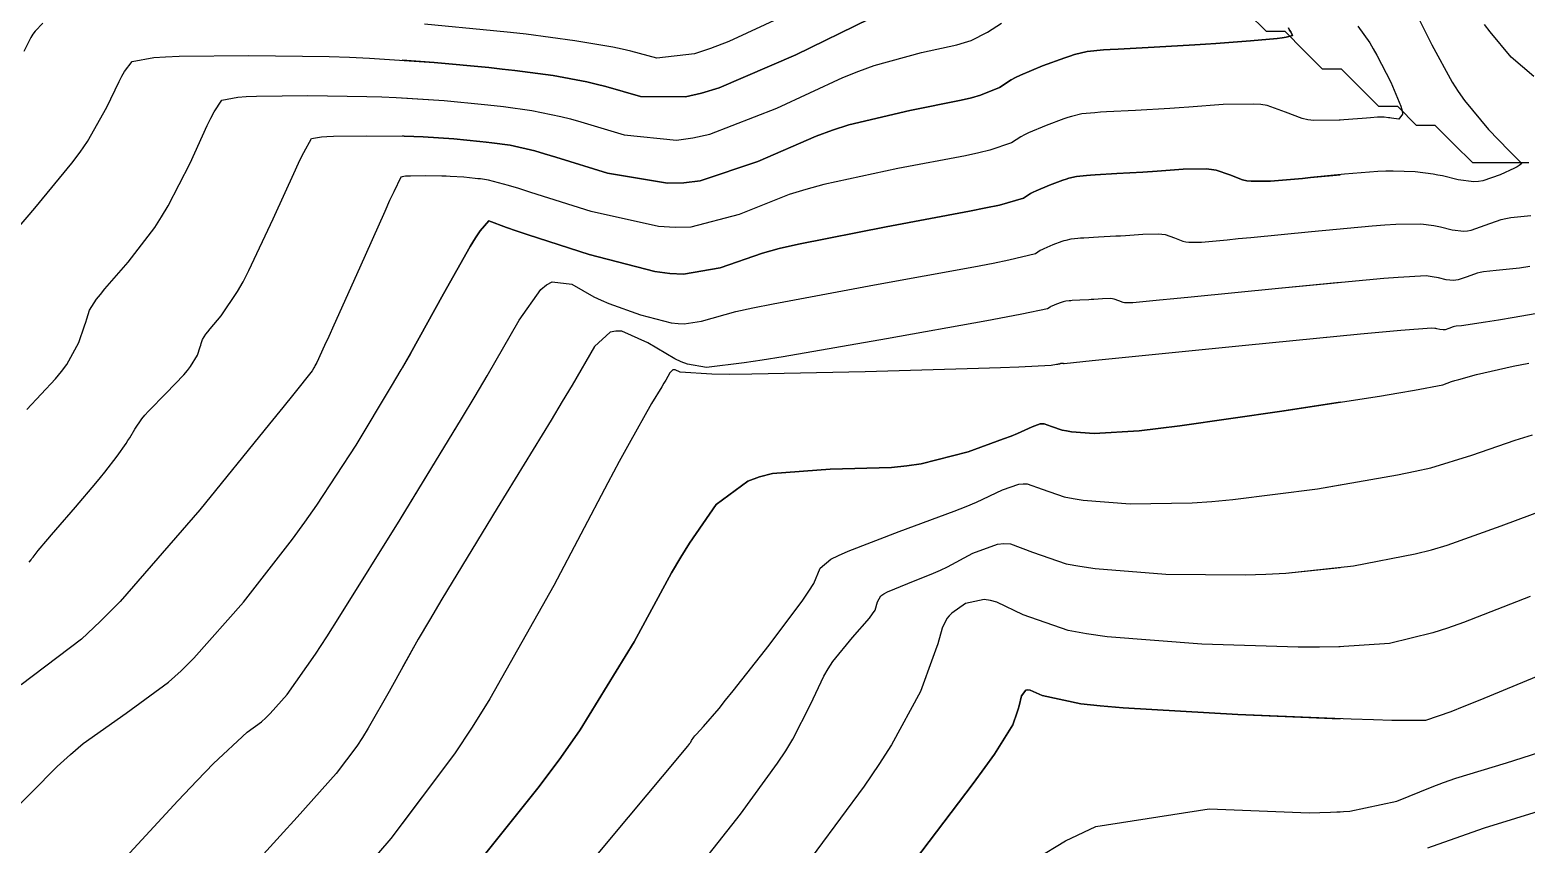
# Model space of a CAD drawing. Header units: metres. Extents: x 837475 to 838479, y 1189012 to 1191015.
# Drawn here: x 837805.1 to 837884.8, y 1190774.6 to 1190818 of the extents above; entities that cross this region are included whole.
import ezdxf

# ---------------------------------------------------------------- set-up
doc = ezdxf.new("R2010")
doc.units = ezdxf.units.M
doc.header["$LTSCALE"] = 0.3
for name, color, linetype in [('COTAS 10', 1, 'Continuous'), ('COTAS INT', 252, 'Continuous'), ('DRENAJE', 5, 'Continuous')]:
    doc.layers.add(name, color=color, linetype=linetype)

msp = doc.modelspace()

# ---------------------------------------------------------------- linework, layer by layer
at = {"layer": 'COTAS 10'}
for points, elevation in [([(837804.904, 1190797.738), (837806.441, 1190799.364), (837806.764, 1190799.763), (837807.044, 1190800.139), (837807.685, 1190801.313), (837807.988, 1190802.201), (837808.054, 1190802.397), (837808.112, 1190802.572), (837808.258, 1190803.024), (837808.629, 1190803.609), (837808.83, 1190803.867), (837809.073, 1190804.166), (837810.305, 1190805.596), (837811.73, 1190807.44), (837812.095, 1190808.001), (837812.447, 1190808.584), (837813.612, 1190810.872), (837814.53, 1190812.865), (837814.726, 1190813.262), (837814.898, 1190813.593), (837815.306, 1190814.227), (837816.157, 1190814.384), (837816.607, 1190814.414), (837817.149, 1190814.437), (837819.884, 1190814.471), (837823.031, 1190814.425), (837823.834, 1190814.399), (837824.608, 1190814.366), (837827.154, 1190814.197), (837829.302, 1190813.99), (837829.824, 1190813.933), (837830.315, 1190813.877), (837831.826, 1190813.677), (837833.375, 1190813.357), (837833.89, 1190813.226), (837834.442, 1190813.075), (837836.747, 1190812.376), (837839.546, 1190812.094), (837840.41, 1190812.207), (837841.313, 1190812.403), (837844.893, 1190813.798), (837848.408, 1190815.431), (837849.268, 1190815.776), (837850.081, 1190816.075), (837852.608, 1190816.77), (837854.491, 1190817.174), (837854.897, 1190817.289), (837855.253, 1190817.407), (837856.121, 1190817.845), (837856.871, 1190818.33)], 1650), ([(837824.923, 1190814.345), (837827.154, 1190814.197), (837829.302, 1190813.99), (837829.824, 1190813.933), (837830.315, 1190813.877), (837831.826, 1190813.677), (837833.375, 1190813.357), (837833.89, 1190813.226), (837834.442, 1190813.075), (837836.747, 1190812.376), (837839.546, 1190812.094), (837840.41, 1190812.207), (837841.313, 1190812.403), (837844.893, 1190813.798), (837848.408, 1190815.431), (837849.268, 1190815.776), (837850.081, 1190816.075), (837852.608, 1190816.77), (837854.491, 1190817.174), (837854.897, 1190817.289), (837855.253, 1190817.407), (837856.121, 1190817.845), (837856.871, 1190818.33)], 1650), ([(837885.024, 1190805.353), (837884.49, 1190805.275), (837883.24, 1190805.139), (837882.563, 1190805.075), (837882.391, 1190805.043), (837882.226, 1190805.004), (837881.684, 1190804.812), (837881.209, 1190804.647), (837881.086, 1190804.624), (837880.967, 1190804.613), (837880.566, 1190804.656), (837880.172, 1190804.753), (837880.058, 1190804.776), (837879.941, 1190804.796), (837879.5, 1190804.854), (837878.016, 1190804.779), (837877.243, 1190804.716), (837876.312, 1190804.634), (837871.64, 1190804.186), (837866.981, 1190803.723), (837866.059, 1190803.632), (837865.296, 1190803.558), (837863.868, 1190803.421), (837863.518, 1190803.42), (837863.434, 1190803.43), (837863.356, 1190803.444), (837863.123, 1190803.535), (837862.872, 1190803.625), (837862.783, 1190803.638), (837862.685, 1190803.647), (837862.261, 1190803.639), (837861.782, 1190803.603), (837861.65, 1190803.594), (837861.519, 1190803.586), (837861.044, 1190803.559), (837860.643, 1190803.538), (837860.557, 1190803.532), (837860.482, 1190803.527), (837860.301, 1190803.51), (837860.157, 1190803.476), (837860.106, 1190803.46), (837860.049, 1190803.441), (837859.802, 1190803.35), (837859.559, 1190803.246), (837859.504, 1190803.219), (837859.455, 1190803.194), (837859.324, 1190803.109), (837857.95, 1190802.816), (837857.117, 1190802.658), (837856.088, 1190802.468), (837850.736, 1190801.505), (837845.23, 1190800.552), (837844.104, 1190800.368), (837843.15, 1190800.219), (837841.141, 1190799.969), (837840.124, 1190800.157), (837839.795, 1190800.284), (837839.446, 1190800.443), (837838.012, 1190801.29), (837836.623, 1190801.905), (837836.301, 1190801.918), (837836.007, 1190801.863), (837835.173, 1190801.097), (837833.978, 1190799.04), (837833.457, 1190798.172), (837832.854, 1190797.173), (837829.986, 1190792.486), (837827.03, 1190787.621), (837826.37, 1190786.51), (837825.779, 1190785.501), (837824.923, 1190783.97)], 1660), ([(837874.923, 1190804.501), (837871.64, 1190804.186), (837866.981, 1190803.723), (837866.059, 1190803.632), (837865.296, 1190803.558), (837863.868, 1190803.421), (837863.518, 1190803.42), (837863.434, 1190803.43), (837863.356, 1190803.444), (837863.123, 1190803.535), (837862.872, 1190803.625), (837862.783, 1190803.638), (837862.685, 1190803.647), (837862.261, 1190803.639), (837861.782, 1190803.603), (837861.65, 1190803.594), (837861.519, 1190803.586), (837861.044, 1190803.559), (837860.643, 1190803.538), (837860.557, 1190803.532), (837860.482, 1190803.527), (837860.301, 1190803.51), (837860.157, 1190803.476), (837860.106, 1190803.46), (837860.049, 1190803.441), (837859.802, 1190803.35), (837859.559, 1190803.246), (837859.504, 1190803.219), (837859.455, 1190803.194), (837859.324, 1190803.109), (837857.95, 1190802.816), (837857.117, 1190802.658), (837856.088, 1190802.468), (837850.736, 1190801.505), (837845.23, 1190800.552), (837844.104, 1190800.368), (837843.15, 1190800.219), (837841.141, 1190799.969), (837840.124, 1190800.157), (837839.795, 1190800.284), (837839.446, 1190800.443), (837838.012, 1190801.29), (837836.623, 1190801.905), (837836.301, 1190801.918), (837836.007, 1190801.863), (837835.173, 1190801.097), (837833.978, 1190799.04), (837833.457, 1190798.172), (837832.854, 1190797.173), (837829.986, 1190792.486), (837827.03, 1190787.621), (837826.37, 1190786.51), (837825.779, 1190785.501), (837824.22, 1190782.711), (837823.113, 1190780.749), (837822.807, 1190780.262), (837822.501, 1190779.801), (837821.401, 1190778.339), (837819.331, 1190776.014), (837818.413, 1190775.009), (837817.346, 1190773.846)], 1660), ([(837885.054, 1190787.771), (837881.495, 1190786.378), (837880.651, 1190786.087), (837879.868, 1190785.837), (837877.55, 1190785.275), (837874.85, 1190785.088), (837873.825, 1190785.075), (837872.681, 1190785.077), (837867.55, 1190785.224), (837862.493, 1190785.62), (837861.395, 1190785.779), (837860.428, 1190785.959), (837858.03, 1190786.791), (837856.618, 1190787.475), (837856.274, 1190787.562), (837855.95, 1190787.605), (837854.947, 1190787.392), (837854.227, 1190786.887), (837854.081, 1190786.746), (837853.958, 1190786.605), (837853.707, 1190786.09), (837853.468, 1190785.257), (837853.352, 1190784.915), (837853.216, 1190784.525), (837852.546, 1190782.714), (837851.012, 1190779.861), (837850.332, 1190778.814), (837849.54, 1190777.655), (837845.756, 1190772.541)], 1670), ([(837874.923, 1190785.093), (837874.85, 1190785.088), (837873.825, 1190785.075), (837872.681, 1190785.077), (837867.55, 1190785.224), (837862.493, 1190785.62), (837861.395, 1190785.779), (837860.428, 1190785.959), (837858.03, 1190786.791), (837856.618, 1190787.475), (837856.274, 1190787.562), (837855.95, 1190787.605), (837854.947, 1190787.392), (837854.227, 1190786.887), (837854.081, 1190786.746), (837853.958, 1190786.605), (837853.707, 1190786.09), (837853.468, 1190785.257), (837853.352, 1190784.915), (837853.216, 1190784.525), (837852.546, 1190782.714), (837851.012, 1190779.861), (837850.332, 1190778.814), (837849.54, 1190777.655), (837845.756, 1190772.541)], 1670)]:
    msp.add_lwpolyline(points, dxfattribs=dict(at, elevation=elevation))
at = {"layer": 'COTAS INT'}
for points, elevation in [([(837878.887, 1190819.019), (837879.81, 1190817.177), (837880.894, 1190815.181), (837881.216, 1190814.68), (837881.548, 1190814.203), (837882.825, 1190812.665), (837883.912, 1190811.54), (837884.124, 1190811.323), (837884.297, 1190811.147), (837884.603, 1190810.849), (837884.46, 1190810.737), (837884.351, 1190810.678), (837884.212, 1190810.605), (837883.458, 1190810.242), (837882.535, 1190809.931), (837882.29, 1190809.892), (837882.048, 1190809.873), (837881.212, 1190809.976), (837880.369, 1190810.185), (837880.124, 1190810.234), (837879.874, 1190810.278), (837878.928, 1190810.402), (837877.753, 1190810.441), (837877.359, 1190810.431), (837876.936, 1190810.413), (837875.156, 1190810.274), (837873.349, 1190810.098), (837872.907, 1190810.056), (837872.491, 1190810.018), (837871.201, 1190809.907), (837870.186, 1190809.902), (837869.944, 1190809.932), (837869.719, 1190809.974), (837869.044, 1190810.237), (837868.317, 1190810.496), (837868.058, 1190810.535), (837867.775, 1190810.561), (837866.547, 1190810.538), (837865.161, 1190810.433), (837864.397, 1190810.383), (837863.024, 1190810.307), (837861.862, 1190810.244), (837861.612, 1190810.228), (837861.395, 1190810.213), (837860.871, 1190810.163), (837860.456, 1190810.064), (837860.307, 1190810.018), (837860.143, 1190809.964), (837859.428, 1190809.699), (837858.722, 1190809.399), (837858.564, 1190809.323), (837858.421, 1190809.248), (837858.043, 1190809.004), (837856.754, 1190808.631), (837856.039, 1190808.477), (837855.167, 1190808.3), (837850.723, 1190807.475), (837846.045, 1190806.55), (837845.025, 1190806.309), (837844.126, 1190806.076), (837841.876, 1190805.289), (837839.91, 1190804.946), (837839.19, 1190804.991), (837838.394, 1190805.098), (837834.886, 1190805.991), (837831.63, 1190807.053), (837830.994, 1190807.266), (837830.473, 1190807.443), (837829.547, 1190807.792), (837829.069, 1190807.266), (837828.83, 1190806.893), (837828.545, 1190806.421), (837827.129, 1190803.895), (837825.369, 1190800.73), (837824.923, 1190799.954)], 1656), ([(837846.905, 1190819.47), (837842.325, 1190817.349), (837841.35, 1190816.977), (837840.501, 1190816.698), (837838.493, 1190816.469), (837837.106, 1190816.842), (837836.648, 1190816.942), (837836.158, 1190817.041), (837834.124, 1190817.389), (837831.529, 1190817.732), (837830.687, 1190817.828), (837829.79, 1190817.925), (837826.103, 1190818.28)], 1646), ([(837846.905, 1190819.47), (837842.325, 1190817.349), (837841.35, 1190816.977), (837840.501, 1190816.698), (837838.493, 1190816.469), (837837.106, 1190816.842), (837836.648, 1190816.942), (837836.158, 1190817.041), (837834.124, 1190817.389), (837831.529, 1190817.732), (837830.687, 1190817.828), (837829.79, 1190817.925), (837826.103, 1190818.28)], 1646), ([(837803.47, 1190806.303), (837805.333, 1190808.466), (837807.311, 1190810.857), (837807.751, 1190811.454), (837808.145, 1190812.023), (837809.178, 1190813.845), (837809.83, 1190815.216), (837809.983, 1190815.5), (837810.124, 1190815.743), (837810.534, 1190816.279), (837811.689, 1190816.493), (837812.301, 1190816.533), (837813.038, 1190816.565), (837816.753, 1190816.611), (837821.028, 1190816.549), (837822.119, 1190816.513), (837823.17, 1190816.469), (837826.628, 1190816.239), (837829.546, 1190815.958), (837830.255, 1190815.881), (837830.922, 1190815.805), (837832.975, 1190815.533), (837834.766, 1190815.199), (837835.269, 1190815.084), (837835.774, 1190814.959), (837837.62, 1190814.423), (837840.024, 1190814.396), (837840.88, 1190814.592), (837841.819, 1190814.876), (837845.899, 1190816.634), (837849.835, 1190818.549)], 1648), ([(837805.762, 1190818.332), (837805.35, 1190817.894), (837805.239, 1190817.738), (837805.13, 1190817.566), (837804.744, 1190816.819)], 1646), ([(837805.029, 1190789.594), (837805.136, 1190789.728), (837805.185, 1190789.79), (837805.243, 1190789.862), (837805.519, 1190790.214), (837806.024, 1190790.827), (837806.226, 1190791.065), (837806.454, 1190791.332), (837807.5, 1190792.541), (837808.584, 1190793.809), (837808.837, 1190794.113), (837809.069, 1190794.397), (837809.733, 1190795.255), (837810.198, 1190795.918), (837810.303, 1190796.079), (837810.399, 1190796.231), (837810.66, 1190796.698), (837811.038, 1190797.237), (837811.207, 1190797.433), (837811.404, 1190797.651), (837812.346, 1190798.607), (837813.283, 1190799.582), (837813.477, 1190799.812), (837813.642, 1190800.023), (837814.001, 1190800.64), (837814.148, 1190801.072), (837814.18, 1190801.168), (837814.209, 1190801.253), (837814.279, 1190801.473), (837814.46, 1190801.758), (837814.558, 1190801.884), (837814.677, 1190802.03), (837815.277, 1190802.726), (837816.149, 1190804.024), (837816.438, 1190804.549), (837816.749, 1190805.145), (837818.046, 1190807.899), (837819.231, 1190810.515), (837819.47, 1190811.025), (837819.671, 1190811.442), (837820.078, 1190812.174), (837820.624, 1190812.275), (837820.912, 1190812.294), (837821.261, 1190812.309), (837823.015, 1190812.331), (837825.034, 1190812.302), (837825.55, 1190812.285), (837826.046, 1190812.264), (837827.679, 1190812.155), (837829.057, 1190812.022), (837829.392, 1190811.986), (837829.707, 1190811.95), (837830.677, 1190811.822), (837831.983, 1190811.516), (837832.511, 1190811.368), (837833.11, 1190811.192), (837835.873, 1190810.329), (837839.068, 1190809.792), (837839.94, 1190809.822), (837840.806, 1190809.929), (837843.887, 1190810.962), (837846.98, 1190812.312), (837847.854, 1190812.62), (837848.735, 1190812.9), (837851.98, 1190813.672), (837854.716, 1190814.216), (837855.278, 1190814.352), (837855.753, 1190814.482), (837856.762, 1190814.898), (837857.388, 1190815.303), (837857.623, 1190815.426), (837857.885, 1190815.553), (837859.053, 1190816.049), (837860.237, 1190816.487), (837860.508, 1190816.577), (837860.754, 1190816.653), (837861.441, 1190816.816), (837862.307, 1190816.899), (837862.668, 1190816.924), (837863.08, 1190816.95), (837865.004, 1190817.055), (837867.171, 1190817.172), (837867.736, 1190817.207), (837868.286, 1190817.243), (837870.147, 1190817.381), (837871.563, 1190817.511), (837871.832, 1190817.543), (837872.048, 1190817.572), (837872.383, 1190817.661), (837872.286, 1190817.86), (837872.229, 1190817.959), (837872.159, 1190818.077)], 1652), ([(837849.835, 1190818.549), (837845.899, 1190816.634), (837841.819, 1190814.876), (837840.88, 1190814.592), (837840.024, 1190814.396), (837837.62, 1190814.423), (837835.774, 1190814.959), (837835.269, 1190815.084), (837834.766, 1190815.199), (837832.975, 1190815.533), (837830.922, 1190815.805), (837830.255, 1190815.881), (837829.546, 1190815.958), (837826.628, 1190816.239), (837824.923, 1190816.352)], 1648), ([(837875.858, 1190818.168), (837876.499, 1190817.274), (837876.687, 1190816.964), (837876.881, 1190816.627), (837877.62, 1190815.186), (837878.155, 1190813.898), (837878.219, 1190813.658), (837878.247, 1190813.469), (837878.046, 1190813.205), (837877.661, 1190813.261), (837877.573, 1190813.274), (837877.493, 1190813.284), (837877.272, 1190813.31), (837877.115, 1190813.322), (837877.075, 1190813.323), (837877.037, 1190813.323), (837876.915, 1190813.317), (837876.533, 1190813.285), (837876.331, 1190813.268), (837876.089, 1190813.249), (837874.867, 1190813.15), (837873.521, 1190813.144), (837873.199, 1190813.183), (837872.9, 1190813.239), (837872.004, 1190813.588), (837871.039, 1190813.931), (837870.696, 1190813.984), (837870.32, 1190814.018), (837868.69, 1190813.987), (837866.85, 1190813.849), (837866.343, 1190813.814), (837865.837, 1190813.782), (837864.014, 1190813.681), (837862.471, 1190813.597), (837862.14, 1190813.576), (837861.851, 1190813.556), (837861.156, 1190813.49), (837860.605, 1190813.359), (837860.407, 1190813.297), (837860.19, 1190813.225), (837859.241, 1190812.874), (837858.303, 1190812.476), (837858.093, 1190812.374), (837857.905, 1190812.276), (837857.402, 1190811.951), (837856.254, 1190811.557), (837855.658, 1190811.414), (837854.942, 1190811.258), (837851.351, 1190810.573), (837847.39, 1190809.725), (837846.44, 1190809.465), (837845.553, 1190809.194), (837842.882, 1190808.125), (837840.3, 1190807.456), (837839.47, 1190807.437), (837838.591, 1190807.49), (837835, 1190808.283), (837831.778, 1190809.309), (837831.132, 1190809.509), (837830.592, 1190809.674), (837829.528, 1190809.966), (837829.1, 1190810.023), (837828.961, 1190810.038), (837828.813, 1190810.054), (837828.205, 1190810.113), (837827.484, 1190810.161), (837827.265, 1190810.17), (837827.038, 1190810.178), (837826.146, 1190810.191), (837825.372, 1190810.181), (837825.218, 1190810.174), (837825.091, 1190810.166), (837824.923, 1190810.135)], 1654), ([(837872.159, 1190818.077), (837872.229, 1190817.959), (837872.286, 1190817.86), (837872.383, 1190817.661), (837872.048, 1190817.572), (837871.832, 1190817.543), (837871.563, 1190817.511), (837870.147, 1190817.381), (837868.286, 1190817.243), (837867.736, 1190817.207), (837867.171, 1190817.172), (837865.004, 1190817.055), (837863.08, 1190816.95), (837862.668, 1190816.924), (837862.307, 1190816.899), (837861.441, 1190816.816), (837860.754, 1190816.653), (837860.508, 1190816.577), (837860.237, 1190816.487), (837859.053, 1190816.049), (837857.885, 1190815.553), (837857.623, 1190815.426), (837857.388, 1190815.303), (837856.762, 1190814.898), (837855.753, 1190814.482), (837855.278, 1190814.352), (837854.716, 1190814.216), (837851.98, 1190813.672), (837848.735, 1190812.9), (837847.854, 1190812.62), (837846.98, 1190812.312), (837843.887, 1190810.962), (837840.806, 1190809.929), (837839.94, 1190809.822), (837839.068, 1190809.792), (837835.873, 1190810.329), (837833.11, 1190811.192), (837832.511, 1190811.368), (837831.983, 1190811.516), (837830.677, 1190811.822), (837829.707, 1190811.95), (837829.392, 1190811.986), (837829.057, 1190812.022), (837827.679, 1190812.155), (837826.046, 1190812.264), (837825.55, 1190812.285), (837825.034, 1190812.302), (837824.923, 1190812.304)], 1652), ([(837885.24, 1190815.493), (837884.039, 1190816.512), (837882.911, 1190817.857), (837882.624, 1190818.264)], 1658), ([(837874.923, 1190813.155), (837874.867, 1190813.15), (837873.521, 1190813.144), (837873.199, 1190813.183), (837872.9, 1190813.239), (837872.004, 1190813.588), (837871.039, 1190813.931), (837870.696, 1190813.984), (837870.32, 1190814.018), (837868.69, 1190813.987), (837866.85, 1190813.849), (837866.343, 1190813.814), (837865.837, 1190813.782), (837864.014, 1190813.681), (837862.471, 1190813.597), (837862.14, 1190813.576), (837861.851, 1190813.556), (837861.156, 1190813.49), (837860.605, 1190813.359), (837860.407, 1190813.297), (837860.19, 1190813.225), (837859.241, 1190812.874), (837858.303, 1190812.476), (837858.093, 1190812.374), (837857.905, 1190812.276), (837857.402, 1190811.951), (837856.254, 1190811.557), (837855.658, 1190811.414), (837854.942, 1190811.258), (837851.351, 1190810.573), (837847.39, 1190809.725), (837846.44, 1190809.465), (837845.553, 1190809.194), (837842.882, 1190808.125), (837840.3, 1190807.456), (837839.47, 1190807.437), (837838.591, 1190807.49), (837835, 1190808.283), (837831.778, 1190809.309), (837831.132, 1190809.509), (837830.592, 1190809.674), (837829.528, 1190809.966), (837829.1, 1190810.023), (837828.961, 1190810.038), (837828.813, 1190810.054), (837828.205, 1190810.113), (837827.484, 1190810.161), (837827.265, 1190810.17), (837827.038, 1190810.178), (837826.146, 1190810.191), (837825.372, 1190810.181), (837825.218, 1190810.174), (837825.091, 1190810.166), (837824.85, 1190810.122), (837824.469, 1190809.345), (837824.253, 1190808.875), (837823.989, 1190808.295), (837822.637, 1190805.278), (837821.278, 1190802.233), (837821.009, 1190801.635), (837820.787, 1190801.143), (837820.374, 1190800.249), (837820.268, 1190800.058), (837820.24, 1190800.009), (837820.213, 1190799.961), (837820.118, 1190799.802), (837819.145, 1190798.573), (837818.564, 1190797.852), (837817.848, 1190796.965), (837814.138, 1190792.384), (837809.884, 1190787.511), (837808.825, 1190786.44), (837807.818, 1190785.489), (837804.609, 1190783.06)], 1654), ([(837803.745, 1190775.882), (837806.52, 1190778.714), (837807.233, 1190779.359), (837807.922, 1190779.944), (837810.209, 1190781.555), (837812.464, 1190783.203), (837813.133, 1190783.812), (837813.82, 1190784.486), (837816.464, 1190787.47), (837819.07, 1190790.83), (837819.733, 1190791.741), (837820.371, 1190792.644), (837822.468, 1190795.837), (837824.358, 1190798.983), (837824.867, 1190799.856), (837825.369, 1190800.73), (837827.129, 1190803.895), (837828.545, 1190806.421), (837828.83, 1190806.893), (837829.069, 1190807.266), (837829.547, 1190807.792), (837830.473, 1190807.443), (837830.994, 1190807.266), (837831.63, 1190807.053), (837834.886, 1190805.991), (837838.394, 1190805.098), (837839.19, 1190804.991), (837839.91, 1190804.946), (837841.876, 1190805.289), (837844.126, 1190806.076), (837845.025, 1190806.309), (837846.045, 1190806.55), (837850.723, 1190807.475), (837855.167, 1190808.3), (837856.039, 1190808.477), (837856.754, 1190808.631), (837858.043, 1190809.004), (837858.421, 1190809.248), (837858.564, 1190809.323), (837858.722, 1190809.399), (837859.428, 1190809.699), (837860.143, 1190809.964), (837860.307, 1190810.018), (837860.456, 1190810.064), (837860.871, 1190810.163), (837861.395, 1190810.213), (837861.612, 1190810.228), (837861.862, 1190810.244), (837863.024, 1190810.307), (837864.397, 1190810.383), (837865.161, 1190810.433), (837866.547, 1190810.538), (837867.775, 1190810.561), (837868.058, 1190810.535), (837868.317, 1190810.496), (837869.044, 1190810.237), (837869.719, 1190809.974), (837869.944, 1190809.932), (837870.186, 1190809.902), (837871.201, 1190809.907), (837872.491, 1190810.018), (837872.907, 1190810.056), (837873.349, 1190810.098), (837874.923, 1190810.251)], 1656), ([(837824.923, 1190792.046), (837828.084, 1190797.231), (837828.81, 1190798.441), (837829.458, 1190799.534), (837831.151, 1190802.496), (837832.304, 1190804.124), (837832.611, 1190804.375), (837832.913, 1190804.54), (837833.961, 1190804.418), (837835.14, 1190803.75), (837835.525, 1190803.571), (837835.936, 1190803.394), (837837.628, 1190802.779), (837839.255, 1190802.364), (837839.625, 1190802.315), (837839.958, 1190802.294), (837840.87, 1190802.453), (837842.699, 1190802.958), (837843.611, 1190803.154), (837844.699, 1190803.375), (837850.094, 1190804.377), (837855.392, 1190805.342), (837856.419, 1190805.539), (837857.255, 1190805.706), (837858.684, 1190806.057), (837858.938, 1190806.221), (837859.034, 1190806.271), (837859.14, 1190806.323), (837859.615, 1190806.524), (837860.096, 1190806.702), (837860.206, 1190806.739), (837860.307, 1190806.77), (837860.586, 1190806.836), (837860.938, 1190806.87), (837861.085, 1190806.88), (837861.252, 1190806.891), (837862.034, 1190806.933), (837862.958, 1190806.985), (837863.215, 1190807.001), (837863.472, 1190807.018), (837864.404, 1190807.089), (837865.23, 1190807.104), (837865.421, 1190807.087), (837865.594, 1190807.06), (837866.083, 1190806.886), (837866.537, 1190806.709), (837866.689, 1190806.681), (837866.852, 1190806.661), (837867.534, 1190806.664), (837868.893, 1190806.788), (837869.483, 1190806.844), (837870.165, 1190806.911), (837873.398, 1190807.23), (837876.624, 1190807.524), (837877.301, 1190807.574), (837877.885, 1190807.61), (837879.214, 1190807.628), (837879.908, 1190807.537), (837880.091, 1190807.505), (837880.271, 1190807.469), (837880.889, 1190807.316), (837881.519, 1190807.248), (837881.707, 1190807.267), (837881.9, 1190807.302), (837882.646, 1190807.562), (837883.498, 1190807.864), (837883.758, 1190807.925), (837884.028, 1190807.976), (837885.091, 1190808.076)], 1658), ([(837807.86, 1190771.357), (837812.953, 1190776.882), (837813.988, 1190777.972), (837814.859, 1190778.872), (837816.65, 1190780.532), (837817.422, 1190781.096), (837817.651, 1190781.304), (837817.886, 1190781.535), (837818.79, 1190782.555), (837820.291, 1190784.695), (837820.902, 1190785.63), (837821.598, 1190786.715), (837824.818, 1190791.873), (837828.084, 1190797.231), (837828.81, 1190798.441), (837829.458, 1190799.534), (837831.151, 1190802.496), (837832.304, 1190804.124), (837832.611, 1190804.375), (837832.913, 1190804.54), (837833.961, 1190804.418), (837835.14, 1190803.75), (837835.525, 1190803.571), (837835.936, 1190803.394), (837837.628, 1190802.779), (837839.255, 1190802.364), (837839.625, 1190802.315), (837839.958, 1190802.294), (837840.87, 1190802.453), (837842.699, 1190802.958), (837843.611, 1190803.154), (837844.699, 1190803.375), (837850.094, 1190804.377), (837855.392, 1190805.342), (837856.419, 1190805.539), (837857.255, 1190805.706), (837858.684, 1190806.057), (837858.938, 1190806.221), (837859.034, 1190806.271), (837859.14, 1190806.323), (837859.615, 1190806.524), (837860.096, 1190806.702), (837860.206, 1190806.739), (837860.307, 1190806.77), (837860.586, 1190806.836), (837860.938, 1190806.87), (837861.085, 1190806.88), (837861.252, 1190806.891), (837862.034, 1190806.933), (837862.958, 1190806.985), (837863.215, 1190807.001), (837863.472, 1190807.018), (837864.404, 1190807.089), (837865.23, 1190807.104), (837865.421, 1190807.087), (837865.594, 1190807.06), (837866.083, 1190806.886), (837866.537, 1190806.709), (837866.689, 1190806.681), (837866.852, 1190806.661), (837867.534, 1190806.664), (837868.893, 1190806.788), (837869.483, 1190806.844), (837870.165, 1190806.911), (837873.398, 1190807.23), (837874.923, 1190807.369)], 1658), ([(837888.48, 1190803.391), (837884.201, 1190802.648), (837883.358, 1190802.506), (837882.663, 1190802.391), (837881.388, 1190802.203), (837881.099, 1190802.175), (837881.025, 1190802.161), (837880.954, 1190802.145), (837880.722, 1190802.062), (837880.518, 1190801.991), (837880.466, 1190801.982), (837880.414, 1190801.977), (837880.242, 1190801.995), (837880.074, 1190802.037), (837880.025, 1190802.047), (837879.975, 1190802.056), (837879.786, 1190802.08), (837878.148, 1190801.948), (837877.184, 1190801.858), (837876, 1190801.745), (837869.881, 1190801.143), (837861.698, 1190800.327), (837860.202, 1190800.178), (837860.183, 1190800.178), (837860.175, 1190800.18), (837860.163, 1190800.184), (837860.15, 1190800.189), (837860.145, 1190800.19), (837860.118, 1190800.19), (837860.093, 1190800.188), (837860.086, 1190800.187), (837860.079, 1190800.187), (837860.054, 1190800.186), (837860.034, 1190800.184), (837860.025, 1190800.184), (837860.016, 1190800.183), (837860.008, 1190800.181), (837860.006, 1190800.18), (837860.003, 1190800.179), (837859.99, 1190800.175), (837859.977, 1190800.169), (837859.974, 1190800.168), (837859.972, 1190800.167), (837859.965, 1190800.162), (837859.893, 1190800.147), (837859.85, 1190800.139), (837859.796, 1190800.129), (837859.517, 1190800.078), (837857.785, 1190799.989), (837856.816, 1190799.954), (837855.634, 1190799.915), (837849.596, 1190799.739), (837843.567, 1190799.614), (837842.391, 1190799.608), (837841.429, 1190799.613), (837839.735, 1190799.735), (837839.471, 1190799.852), (837839.41, 1190799.855), (837839.354, 1190799.844), (837839.195, 1190799.699), (837838.968, 1190799.307), (837838.868, 1190799.142), (837838.754, 1190798.952), (837838.208, 1190798.06), (837837.017, 1190795.932), (837836.495, 1190794.962), (837835.89, 1190793.828), (837833.011, 1190788.358), (837829.597, 1190782.309), (837828.654, 1190780.809), (837827.713, 1190779.386), (837824.923, 1190775.679)], 1662), ([(837874.923, 1190801.639), (837869.881, 1190801.143), (837861.698, 1190800.327), (837860.202, 1190800.178), (837860.183, 1190800.178), (837860.175, 1190800.18), (837860.163, 1190800.184), (837860.15, 1190800.189), (837860.145, 1190800.19), (837860.118, 1190800.19), (837860.093, 1190800.188), (837860.086, 1190800.187), (837860.079, 1190800.187), (837860.054, 1190800.186), (837860.034, 1190800.184), (837860.025, 1190800.184), (837860.016, 1190800.183), (837860.008, 1190800.181), (837860.006, 1190800.18), (837860.003, 1190800.179), (837859.99, 1190800.175), (837859.977, 1190800.169), (837859.974, 1190800.168), (837859.972, 1190800.167), (837859.965, 1190800.162), (837859.893, 1190800.147), (837859.85, 1190800.139), (837859.796, 1190800.129), (837859.517, 1190800.078), (837857.785, 1190799.989), (837856.816, 1190799.954), (837855.634, 1190799.915), (837849.596, 1190799.739), (837843.567, 1190799.614), (837842.391, 1190799.608), (837841.429, 1190799.613), (837839.735, 1190799.735), (837839.471, 1190799.852), (837839.41, 1190799.855), (837839.354, 1190799.844), (837839.195, 1190799.699), (837838.968, 1190799.307), (837838.868, 1190799.142), (837838.754, 1190798.952), (837838.208, 1190798.06), (837837.017, 1190795.932), (837836.495, 1190794.962), (837835.89, 1190793.828), (837833.011, 1190788.358), (837829.597, 1190782.309), (837828.654, 1190780.809), (837827.713, 1190779.386), (837824.321, 1190774.879), (837820.904, 1190770.905)], 1662), ([(837827.241, 1190771.419), (837832.23, 1190777.644), (837833.371, 1190779.193), (837834.407, 1190780.665), (837837.28, 1190785.352), (837839.285, 1190789.027), (837839.774, 1190789.861), (837840.235, 1190790.616), (837841.662, 1190792.683), (837843.348, 1190793.914), (837843.972, 1190794.142), (837844.664, 1190794.32), (837847.733, 1190794.558), (837850.999, 1190794.649), (837851.815, 1190794.736), (837852.594, 1190794.849), (837855.088, 1190795.477), (837856.978, 1190796.17), (837857.376, 1190796.323), (837857.72, 1190796.46), (837858.506, 1190796.816), (837858.925, 1190796.97), (837859.037, 1190796.98), (837859.146, 1190796.975), (837859.528, 1190796.836), (837860.103, 1190796.637), (837860.334, 1190796.593), (837860.597, 1190796.555), (837861.809, 1190796.461), (837864.204, 1190796.604), (837865.213, 1190796.716), (837866.372, 1190796.86), (837871.809, 1190797.64), (837877.027, 1190798.456), (837878.049, 1190798.623), (837878.888, 1190798.764), (837880.389, 1190799.059), (837880.851, 1190799.222), (837881.034, 1190799.279), (837881.242, 1190799.341), (837882.194, 1190799.611), (837884.146, 1190800.042), (837884.984, 1190800.206)], 1664), ([(837874.923, 1190798.127), (837871.809, 1190797.64), (837866.372, 1190796.86), (837865.213, 1190796.716), (837864.204, 1190796.604), (837861.809, 1190796.461), (837860.597, 1190796.555), (837860.334, 1190796.593), (837860.103, 1190796.637), (837859.528, 1190796.836), (837859.146, 1190796.975), (837859.037, 1190796.98), (837858.925, 1190796.97), (837858.506, 1190796.816), (837857.72, 1190796.46), (837857.376, 1190796.323), (837856.978, 1190796.17), (837855.088, 1190795.477), (837852.594, 1190794.849), (837851.815, 1190794.736), (837850.999, 1190794.649), (837847.733, 1190794.558), (837844.664, 1190794.32), (837843.972, 1190794.142), (837843.348, 1190793.914), (837841.662, 1190792.683), (837840.235, 1190790.616), (837839.774, 1190789.861), (837839.285, 1190789.027), (837837.28, 1190785.352), (837834.407, 1190780.665), (837833.371, 1190779.193), (837832.23, 1190777.644), (837827.241, 1190771.419)], 1664), ([(837831.793, 1190769.8), (837836.986, 1190776.003), (837837.987, 1190777.201), (837838.799, 1190778.172), (837840.154, 1190779.8), (837840.257, 1190779.942), (837840.28, 1190779.976), (837840.299, 1190780.008), (837840.348, 1190780.105), (837840.466, 1190780.268), (837840.528, 1190780.342), (837840.604, 1190780.428), (837840.989, 1190780.84), (837841.81, 1190781.805), (837842.162, 1190782.238), (837842.567, 1190782.744), (837844.48, 1190785.173), (837846.275, 1190787.567), (837846.606, 1190788.05), (837846.866, 1190788.456), (837847.206, 1190789.275), (837847.773, 1190789.766), (837848.176, 1190789.965), (837848.686, 1190790.191), (837851.417, 1190791.235), (837854.346, 1190792.318), (837854.982, 1190792.569), (837855.541, 1190792.798), (837856.925, 1190793.448), (837857.787, 1190793.764), (837858.017, 1190793.784), (837858.243, 1190793.773), (837859.029, 1190793.488), (837860.211, 1190793.077), (837860.688, 1190792.988), (837861.229, 1190792.91), (837863.722, 1190792.715), (837867.03, 1190792.762), (837868.084, 1190792.836), (837869.198, 1190792.936), (837873.722, 1190793.518), (837877.974, 1190794.25), (837878.917, 1190794.444), (837879.757, 1190794.635), (837881.944, 1190795.297), (837884.254, 1190796.108), (837885.172, 1190796.394)], 1666), ([(837831.793, 1190769.8), (837836.986, 1190776.003), (837837.987, 1190777.201), (837838.799, 1190778.172), (837840.154, 1190779.8), (837840.257, 1190779.942), (837840.28, 1190779.976), (837840.299, 1190780.008), (837840.348, 1190780.105), (837840.466, 1190780.268), (837840.528, 1190780.342), (837840.604, 1190780.428), (837840.989, 1190780.84), (837841.81, 1190781.805), (837842.162, 1190782.238), (837842.567, 1190782.744), (837844.48, 1190785.173), (837846.275, 1190787.567), (837846.606, 1190788.05), (837846.866, 1190788.456), (837847.206, 1190789.275), (837847.773, 1190789.766), (837848.176, 1190789.965), (837848.686, 1190790.191), (837851.417, 1190791.235), (837854.346, 1190792.318), (837854.982, 1190792.569), (837855.541, 1190792.798), (837856.925, 1190793.448), (837857.787, 1190793.764), (837858.017, 1190793.784), (837858.243, 1190793.773), (837859.029, 1190793.488), (837860.211, 1190793.077), (837860.688, 1190792.988), (837861.229, 1190792.91), (837863.722, 1190792.715), (837867.03, 1190792.762), (837868.084, 1190792.836), (837869.198, 1190792.936), (837873.722, 1190793.518), (837874.923, 1190793.725)], 1666), ([(837840.302, 1190772.813), (837842.955, 1190776.171), (837844.934, 1190778.892), (837845.364, 1190779.548), (837845.742, 1190780.161), (837846.68, 1190782.021), (837847.391, 1190783.532), (837847.626, 1190783.925), (837847.878, 1190784.306), (837848.928, 1190785.592), (837849.837, 1190786.622), (837850, 1190786.842), (837850.126, 1190787.034), (837850.262, 1190787.491), (837850.441, 1190787.806), (837850.593, 1190787.909), (837850.79, 1190788.018), (837851.874, 1190788.466), (837853.242, 1190789.011), (837853.619, 1190789.182), (837853.995, 1190789.361), (837855.344, 1190790.079), (837856.649, 1190790.558), (837856.997, 1190790.588), (837857.34, 1190790.572), (837858.529, 1190790.139), (837860.32, 1190789.518), (837861.041, 1190789.384), (837861.861, 1190789.265), (837865.636, 1190788.97), (837869.855, 1190788.92), (837870.955, 1190788.955), (837872.024, 1190789.012), (837875.636, 1190789.397), (837878.921, 1190790.043), (837879.784, 1190790.266), (837880.626, 1190790.507), (837883.499, 1190791.534), (837886.7, 1190792.732)], 1668), ([(837840.302, 1190772.813), (837842.955, 1190776.171), (837844.934, 1190778.892), (837845.364, 1190779.548), (837845.742, 1190780.161), (837846.68, 1190782.021), (837847.391, 1190783.532), (837847.626, 1190783.925), (837847.878, 1190784.306), (837848.928, 1190785.592), (837849.837, 1190786.622), (837850, 1190786.842), (837850.126, 1190787.034), (837850.262, 1190787.491), (837850.441, 1190787.806), (837850.593, 1190787.909), (837850.79, 1190788.018), (837851.874, 1190788.466), (837853.242, 1190789.011), (837853.619, 1190789.182), (837853.995, 1190789.361), (837855.344, 1190790.079), (837856.649, 1190790.558), (837856.997, 1190790.588), (837857.34, 1190790.572), (837858.529, 1190790.139), (837860.32, 1190789.518), (837861.041, 1190789.384), (837861.861, 1190789.265), (837865.636, 1190788.97), (837869.855, 1190788.92), (837870.955, 1190788.955), (837872.024, 1190789.012), (837874.923, 1190789.321)], 1668), ([(837886.61, 1190784.008), (837882.365, 1190782.25), (837881.518, 1190781.909), (837880.815, 1190781.631), (837879.464, 1190781.154), (837877.675, 1190781.165), (837876.696, 1190781.194), (837875.507, 1190781.235), (837869.464, 1190781.479), (837863.355, 1190781.829), (837862.124, 1190781.937), (837861.092, 1190782.05), (837859.031, 1190782.497), (837858.402, 1190782.785), (837858.273, 1190782.797), (837858.165, 1190782.781), (837857.939, 1190782.477), (837857.809, 1190781.937), (837857.76, 1190781.772), (837857.706, 1190781.6), (837857.466, 1190780.923), (837856.497, 1190779.373), (837855.984, 1190778.651), (837855.364, 1190777.802), (837852.238, 1190773.681)], 1672), ([(837852.238, 1190773.681), (837855.364, 1190777.802), (837855.984, 1190778.651), (837856.497, 1190779.373), (837857.466, 1190780.923), (837857.706, 1190781.6), (837857.76, 1190781.772), (837857.809, 1190781.937), (837857.939, 1190782.477), (837858.165, 1190782.781), (837858.273, 1190782.797), (837858.402, 1190782.785), (837859.031, 1190782.497), (837861.092, 1190782.05), (837862.124, 1190781.937), (837863.355, 1190781.829), (837869.464, 1190781.479), (837874.923, 1190781.259)], 1672), ([(837858.696, 1190773.79), (837860.282, 1190774.758), (837861.896, 1190775.512), (837867.943, 1190776.457), (837873.261, 1190776.246), (837874.414, 1190776.271), (837875.429, 1190776.333), (837877.943, 1190776.857), (837879.82, 1190777.635), (837880.433, 1190777.857), (837881.087, 1190778.081), (837883.789, 1190778.914), (837886.847, 1190779.879)], 1674), ([(837889.053, 1190777.406), (837882.598, 1190775.416), (837881.035, 1190774.88), (837879.569, 1190774.35)], 1676), ([(837858.696, 1190773.79), (837860.282, 1190774.758), (837861.896, 1190775.512), (837867.943, 1190776.457), (837873.261, 1190776.246), (837874.414, 1190776.271), (837874.923, 1190776.302)], 1674)]:
    msp.add_lwpolyline(points, dxfattribs=dict(at, elevation=elevation))
at = {"layer": 'DRENAJE'}
msp.add_polyline3d([(837884.986, 1190810.879, 1656.318), (837883.986, 1190810.879, 1656.125), (837882.986, 1190810.879, 1656.037), (837881.987, 1190810.879, 1656.008), (837880.987, 1190811.879, 1655.937), (837879.987, 1190812.878, 1655.331), (837878.988, 1190812.878, 1654.734), (837877.988, 1190813.878, 1654.148), (837876.988, 1190813.878, 1654.051), (837875.989, 1190814.878, 1653.957), (837874.989, 1190815.877, 1653.544), (837873.989, 1190815.877, 1653.115), (837872.99, 1190816.877, 1652.54), (837871.99, 1190817.877, 1652.15), (837870.99, 1190817.877, 1652.061), (837869.991, 1190818.876, 1652.001)], dxfattribs=at)

doc.saveas('drawing.dxf')
